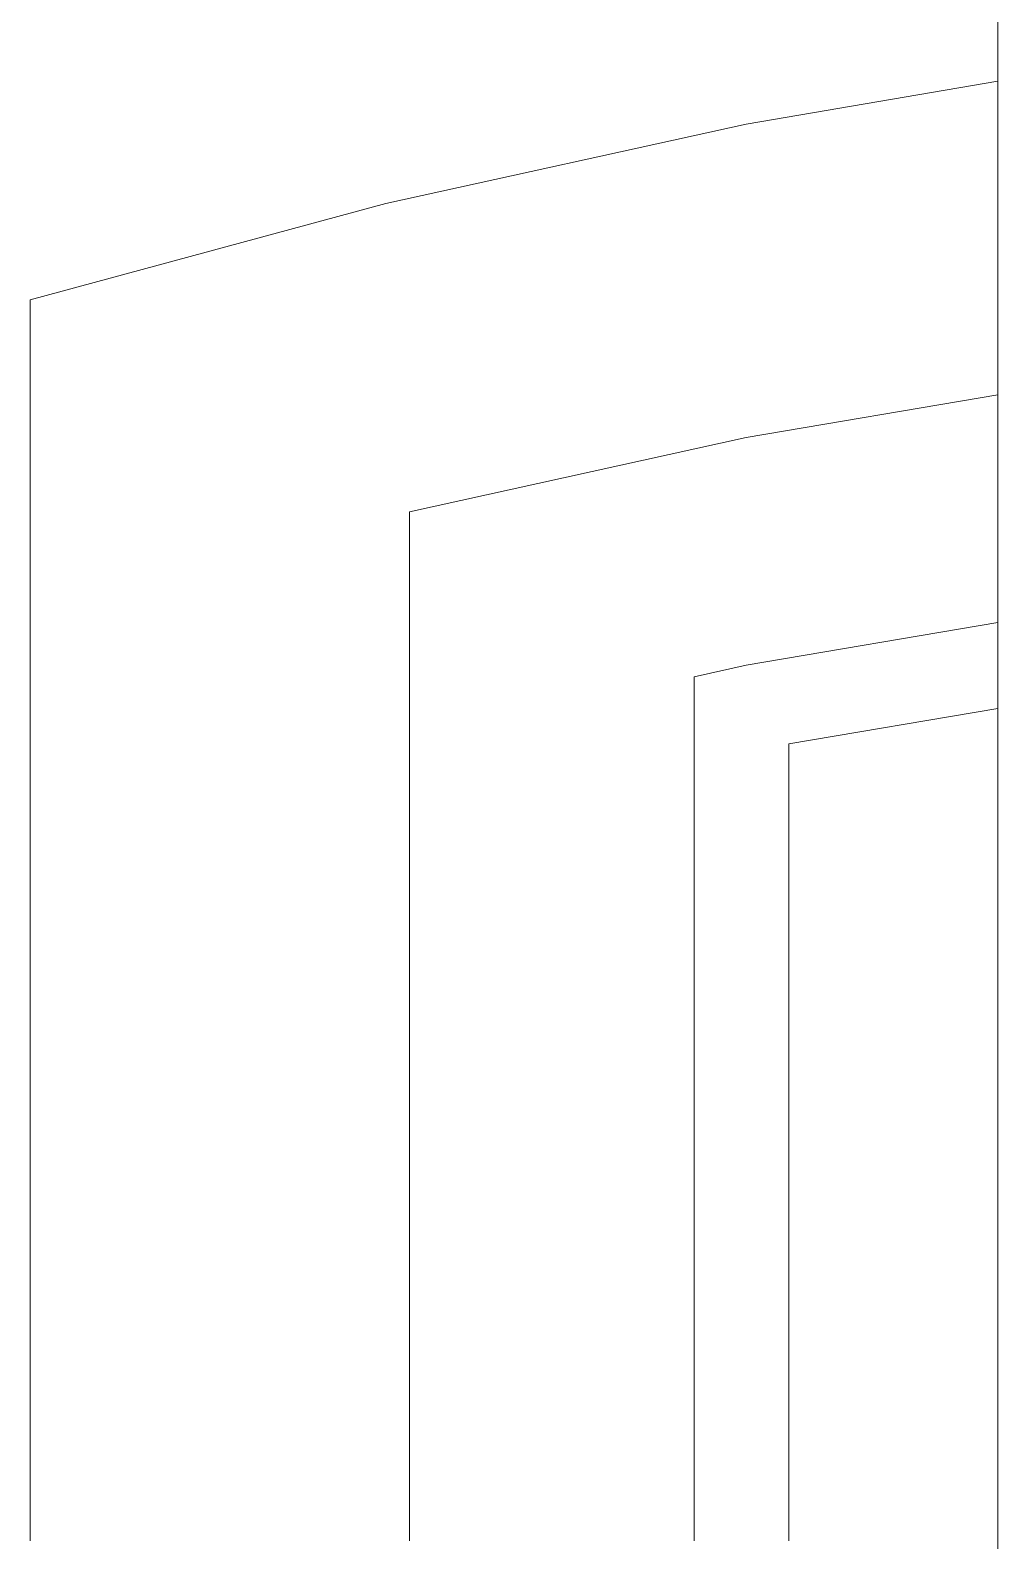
# Model space of a CAD drawing. Header units: inches. Extents: x -827 to 154, y -802 to 207.
# Drawn here: x -731.104 to -728.554, y 47.629 to 51.61 of the extents above; entities that cross this region are included whole.
import ezdxf

# ---------------------------------------------------------------- set-up
doc = ezdxf.new("R2010")
doc.units = ezdxf.units.IN
doc.header["$MEASUREMENT"] = 0
doc.layers.add('DrillPressTable _1__skp', color=8, linetype='Continuous', lineweight=9)
doc.layers.add('Layer0', color=7, linetype='Continuous', lineweight=9)

# ---------------------------------------------------------------- blocks, each defined once
blk = doc.blocks.new('DrillPressTable _1__skp_18-402061-Level 1')
at = {"layer": 'Layer0'}
for p, q in [((-0.1208, 20.1008), (-0.1208, 0.9115)), ((-0.1208, 0.9115), (-0.1208, 20.1008))]:
    blk.add_line(p, q, dxfattribs=at)
blk = doc.blocks.new('DrillPressTable _1__skp_4-402047-Level 1')
at = {"layer": 'Layer0'}
for p, q in [((1.8868, 16.533), (2.5504, 16.646)), ((1.8868, 16.533), (2.5504, 16.646)), ((0.9378, 16.3239), (1.8868, 16.533)), ((0.9378, 16.3239), (1.8868, 16.533)), ((0, 16.0694), (0.9378, 16.3239)), ((0, 16.0694), (0.9378, 16.3239)), ((0, 16.0694), (0, 12.7993)), ((0, 16.0694), (0, 12.7993)), ((1.8868, 15.7065), (2.5504, 15.8195)), ((1.8868, 15.7065), (2.5504, 15.8195)), ((1, 15.5111), (1.8868, 15.7065)), ((1, 15.5111), (1.8868, 15.7065)), ((1, 15.5111), (1, 12.7993)), ((1, 15.5111), (1, 12.7993)), ((1.8868, 15.1065), (2.5504, 15.2195)), ((1.8868, 15.1065), (2.5504, 15.2195)), ((1.75, 15.0764), (1.8868, 15.1065)), ((1.75, 15.0764), (1.8868, 15.1065)), ((1.75, 15.0764), (1.75, 12.7993)), ((1.75, 12.7993), (1.75, 15.0764)), ((2, 14.8993), (2.5504, 14.993)), ((2.5504, 14.993), (2, 14.8993)), ((2, 14.8993), (2, 12.7993)), ((2, 14.8993), (2, 12.7993))]:
    blk.add_line(p, q, dxfattribs=at)
blk = doc.blocks.new('DrillPressTable _1__skp_3-402046-Level 1')
for name, p in [('DrillPressTable _1__skp_18-402061-Level 1', (2.6712, 0.2015)), ('DrillPressTable _1__skp_4-402047-Level 1', (0, 0))]:
    blk.add_blockref(name, p)
blk = doc.blocks.new('DrillPressTable _1__skp_2-402045-Level 1')
blk.add_blockref('DrillPressTable _1__skp_3-402046-Level 1', (1.9576, 0.5283))
blk = doc.blocks.new('DrillPressTable _1__skp_1-402044-Level 1')
at = {"rotation": 270.0000000000001}
blk.add_blockref('DrillPressTable _1__skp_2-402045-Level 1', (123.4866, 172.5737), dxfattribs=at)
blk = doc.blocks.new('DrillPressTable _1__skp-401998-Level 1')
blk.add_blockref('DrillPressTable _1__skp_1-402044-Level 1', (0, 0))

msp = doc.modelspace()

# ---------------------------------------------------------------- block references
at = {"layer": 'DrillPressTable _1__skp', "color": 7, "rotation": 89.99999999999967}
msp.add_blockref('DrillPressTable _1__skp-401998-Level 1', (-560.487909, -89.184773), dxfattribs=at)

doc.saveas('drawing.dxf')
